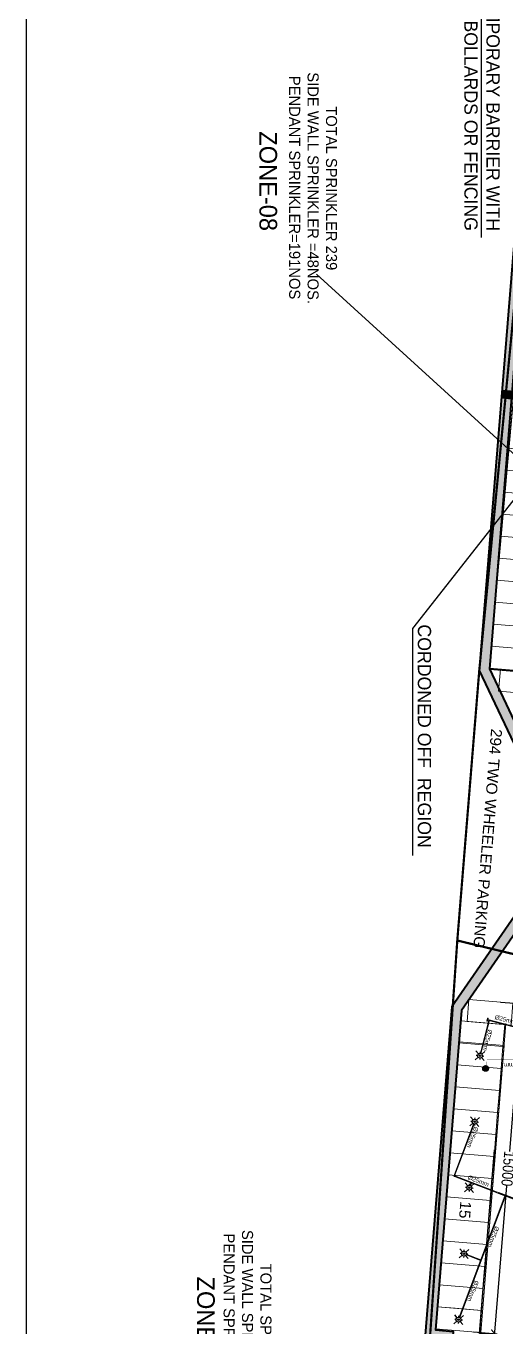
# Model space of a CAD drawing. Header units: inches. Extents: x 257070 to 799932, y -17980 to 269260.
# Drawn here: x 262050 to 283779, y 99499 to 158450 of the extents above; entities that cross this region are included whole.
import ezdxf

# ---------------------------------------------------------------- set-up
doc = ezdxf.new("R2010")
doc.units = ezdxf.units.IN
doc.header["$MEASUREMENT"] = 0
doc.header["$PDMODE"] = 99
doc.header["$PDSIZE"] = 100
doc.linetypes.add('Basement 1floor plan$0$CENTERX2', pattern=[4, 2.5, -0.5, 0.5, -0.5])
for name, color, linetype in [('0-AES-F-SPRINKLER', 10, 'Continuous'), ('0-aes-ff Nozzel', 30, 'Continuous'), ('0-aes-water curtan pipe', 200, 'Continuous'), ("0_AES_DUCT MARKING'", 53, 'Continuous'), ('2 wheeler barrier', 170, 'Continuous'), ('D 9$0$DSP_SLAB EXTENT HATCH', 8, 'Continuous'), ('DSP_COLUMN HATCH', 8, 'Continuous'), ('DSP_TEXT', 6, 'Continuous'), ('RETAIL', 40, 'Continuous')]:
    doc.layers.add(name, color=color, linetype=linetype)
for name, color, linetype, lineweight in [('0-AES-F-SPRINKLER PIPE', 10, 'Continuous', 15), ('0-aes-FF-Sprinkler Header', 5, 'Continuous', 0), ('05--TEXT-2', 2, 'Continuous', 20), ('07--DIM-2', 2, 'Continuous', 25), ('E--CONCRETE-4', 4, 'Continuous', 40), ('M--TILING-2', 252, 'Continuous', 18), ('Q--PARKING', 253, 'Continuous', 13)]:
    doc.layers.add(name, color=color, linetype=linetype, lineweight=lineweight)
doc.styles.get("Standard").update_dxf_attribs({"font": 'arial.ttf'})
doc.styles.add('TEXT style 175', font='GOTHIC.TTF')
doc.styles.add('TEXT style 75', font='ARIALN.TTF')
doc.dimstyles.new('175', dxfattribs={"dimtxt": 350, "dimasz": 263, "dimexe": 263, "dimexo": 0, "dimgap": 175, "dimtad": 0, "dimdec": 0, "dimrnd": 5, "dimzin": 0, "dimdsep": 46, "dimtxsty": 'TEXT style 175', "dimblk": 'OBLIQUE', "dimcen": 0.09, "dimdle": 263, "dimclrd": 256, "dimclre": 256, "dimclrt": 256, "dimadec": 0, "dimazin": 0, "dimtfac": 1, "dimtdec": 0, "dimtofl": 0, "dimtmove": 1, "dimatfit": 3, "dimldrblk": 'OPEN90', "dimfxl": 1, "dimtolj": 1, "dimtzin": 0, "dimarcsym": 0})
doc.dimstyles.new('75', dxfattribs={"dimscale": 1.5, "dimtxt": 200, "dimasz": 113, "dimexe": 113, "dimexo": 0, "dimgap": 25, "dimtad": 0, "dimdec": 0, "dimrnd": 5, "dimzin": 0, "dimdsep": 46, "dimtxsty": 'TEXT style 75', "dimblk": 'ARCHTICK', "dimcen": 0.09, "dimdle": 113, "dimclrd": 8, "dimclre": 8, "dimclrt": 256, "dimadec": 0, "dimazin": 0, "dimtfac": 1, "dimtdec": 0, "dimtofl": 0, "dimtmove": 1, "dimatfit": 3, "dimldrblk": 'OPEN90', "dimfxl": 0, "dimtolj": 1, "dimtzin": 0, "dimarcsym": 0})
doc.dimstyles.new('ISO-25', dxfattribs={"dimtxt": 2.5, "dimasz": 2.5, "dimexe": 1.25, "dimexo": 0.625, "dimtad": 1, "dimtxsty": 'Standard', "dimcen": 2.5, "dimadec": 0, "dimazin": 0, "dimtfac": 1, "dimtmove": 0, "dimatfit": 3, "dimfxl": 1, "dimarcsym": 0})

# ---------------------------------------------------------------- blocks, each defined once
blk = doc.blocks.new('_ArchTick')
at = {"color": 0, "linetype": 'ByBlock', "const_width": 0.15}
blk.add_lwpolyline([(-0.5, -0.5), (0.5, 0.5)], dxfattribs=at)
blk = doc.blocks.new('*D342')
at = {"layer": '07--DIM-2', "color": 251, "lineweight": -2, "ltscale": 1000, "transparency": 16777216}
for p, q in [((283530, 114223), (284601, 114136)), ((284498, 114257), (283944, 107444)), ((283264, 99082), (283818, 105896)), ((282314, 99273), (283385, 99185))]:
    blk.add_line(p, q, dxfattribs=at)
at = {"layer": 'DEFPOINTS', "color": 0, "ltscale": 1000, "transparency": 16777216}
for p in [(283530, 114223, 0), (282314, 99273, 0), (283273, 99195)]:
    blk.add_point(p, dxfattribs=at)
at = {"layer": '07--DIM-2', "color": 251, "lineweight": -2, "ltscale": 1000, "transparency": 16777216, "xscale": 350, "yscale": 350, "zscale": 350}
for p, rotation in [((284489, 114145), 85.35068938161946), ((283273, 99195), 265.3506893816195)]:
    blk.add_blockref('_ArchTick', p, dxfattribs=dict(at, rotation=rotation))
at = {"layer": '07--DIM-2', "ltscale": 1000, "transparency": 16777216, "insert": (283881, 106670), "char_height": 500, "attachment_point": 5, "rotation": 265, "style": 'TEXT style 75'}
blk.add_mtext('\\A1;15000', dxfattribs=at)
blk = doc.blocks.new('_Open90')
at = {"color": 0, "linetype": 'ByBlock', "lineweight": -2}
for p, q in [((0, 0), (-1, 0)), ((-0.5, 0.5), (0, 0)), ((0, 0), (-0.5, -0.5))]:
    blk.add_line(p, q, dxfattribs=at)
blk = doc.blocks.new('_Oblique')
at = {"color": 0, "linetype": 'ByBlock', "lineweight": -2}
blk.add_line((-0.5, -0.5), (0.5, 0.5), dxfattribs=at)
blk = doc.blocks.new('*U705')
at = {"layer": '0-AES-F-SPRINKLER PIPE', "color": 200, "lineweight": 30, "const_width": 2.67}
for points in [[(-1770300, 110197), (-1770300, 87489)], [(-1770220, 110197), (-1770220, 87489)]]:
    blk.add_lwpolyline(points, dxfattribs=at)
at = {"layer": '0-AES-F-SPRINKLER PIPE', "color": 252, "lineweight": 30, "const_width": 2.67}
blk.add_lwpolyline([(-1770260, 110197), (-1770260, 87489)], dxfattribs=at)
blk = doc.blocks.new('*U701')
at = {"layer": '0-aes-FF-Sprinkler Header', "color": 1, "const_width": 5}
for points in [[(12087231, -3664419), (12087541, -3664419)], [(12087231, -3664469), (12087541, -3664469)]]:
    blk.add_lwpolyline(points, dxfattribs=at)
at = {"layer": '0-aes-FF-Sprinkler Header', "color": 8, "const_width": 2}
blk.add_lwpolyline([(12087231, -3664444), (12087541, -3664444)], dxfattribs=at)
blk = doc.blocks.new('Nozzel')
at = {"transparency": 33554585}
h = blk.add_hatch(color=30, dxfattribs=at)
h.dxf.hatch_style = 1
edge = h.paths.add_edge_path()
edge.add_ellipse((-1664094, 224269), major_axis=(0.9, 87), ratio=1, start_angle=0, end_angle=360)
edge = h.paths.add_edge_path(flags=16)
edge.add_arc((-1664094, 224269), 40, 0, 360)
blk.add_circle((-1664094, 224269), 40)
at = {"layer": '0-AES-F-SPRINKLER', "color": 13}
blk.add_circle((-1664094, 224269), 131, dxfattribs=at)
for major_axis, start_param, end_param in [((1, 130), 1.575618, 7.858803), ((0.9, 87), 1.580914353715009, 7.864099660894595)]:
    blk.add_ellipse((-1664094, 224269), major_axis=major_axis, ratio=1, start_param=start_param, end_param=end_param, dxfattribs=at)
at = {"layer": '0-AES-F-SPRINKLER PIPE', "lineweight": 30, "rotation": 180}
blk.add_blockref('*U701', (10423137, -3440175), dxfattribs=at)
blk = doc.blocks.new('*U603')
at = {"layer": '0-AES-F-SPRINKLER'}
for p, q in [((171562, 56699), (171500, 56699)), ((171672, 56809), (171672, 56871)), ((171783, 56699), (171845, 56699)), ((171672, 56588), (171672, 56526))]:
    blk.add_line(p, q, dxfattribs=at)
for radius in [111, 37.8]:
    blk.add_circle((171672, 56699), radius, dxfattribs=at)
at = {"layer": '0-AES-F-SPRINKLER PIPE'}
for points, override in [([(171468, 56903), (171594, 56777)], {"dimasz": 70, "dimtad": 0, "dimfxl": 13, "dimarcsym": 1}), ([(171468, 56494), (171594, 56620)], {"dimasz": 70, "dimtad": 0, "dimfxl": 13, "dimarcsym": 1}), ([(171877, 56903), (171751, 56777)], {"dimasz": 70, "dimtad": 0, "dimfxl": 13, "dimarcsym": 1}), ([(171877, 56494), (171751, 56620)], {"dimasz": 70, "dimgap": 0.625, "dimtad": 0, "dimfxl": 13, "dimarcsym": 1})]:
    blk.add_leader(points, dimstyle='ISO-25', override=override, dxfattribs=at)

msp = doc.modelspace()

# ---------------------------------------------------------------- hatches: boundary and pattern name
at = {"layer": 'DSP_COLUMN HATCH', "ltscale": 3.5}
h = msp.add_hatch(color=8, dxfattribs=at)
h.paths.add_polyline_path([(365722.2, -53.8), (366489.1, 28236.6), (398382.7, 27372), (398078, 16131.2), (422688.6, 15464), (424374.5, 77657.1), (363312.5, 79312.4, -0.217857), (379658.1, 140443.8, 0.0248652), (381874.1, 143466.9, 0.0677243), (386435.5, 152972.3, 0.0584537), (387935.8, 160119.4, -0.0351298), (388382, 166730.6, -0.0975994), (389786, 170013.7, -0.0225225), (391669.6, 172621.5, 0.2538416), (393169.6, 181983.6, 0.1875484), (370106.1, 207237.2), (370663.7, 210916.7), (290410.6, 215642.7), (285983.7, 161207.5), (285186.3, 161272.3), (282579.6, 129219.4), (284719.3, 124703.3), (284181.7, 118092.8), (281340.4, 113981.8), (280116.2, 98928.1), (280913.6, 98863.3), (273089.7, 2658.2)])
h.paths.add_polyline_path([(281398.6, 99275.3), (280601.2, 99340.2), (281779.2, 113825.1), (284620.4, 117936.2), (285177.6, 124787), (283037.9, 129303.1), (285598.3, 160787.3), (286395.7, 160722.5), (290823.4, 215167.6), (370144.9, 210496.5), (369611.7, 206978.6, -0.189327), (392747.4, 181827.8, -0.2535576), (391315, 172898.6, 0.0224715), (389411.9, 170263.9, 0.0979176), (387938.4, 166808.2, 0.0351034), (387485.7, 160139.2, -0.0583058), (386008, 153113, -0.0677412), (381498.4, 143714.5, -0.0248531), (379309.9, 140729, 0.218943), (362922.8, 78922.8), (423963.9, 77268.1), (422299.6, 15874.7), (398488.7, 16520.2), (398793.4, 27761), (366100.1, 28647.3), (365334.5, 407.7), (273576.7, 3094.1)], flags=16)

# ---------------------------------------------------------------- linework, layer by layer
at = {"layer": '0-AES-F-SPRINKLER', "color": 7, "ltscale": 1000}
msp.add_line((275204.6, 147198.9, 0), (286179.8, 137177.7, 0), dxfattribs=at)
at = {"layer": '0-AES-F-SPRINKLER', "color": 7, "const_width": 100, "elevation": 0}
for points in [[(283146.9, 116631.3), (321656.3, 107312.1), (324246.5, 117779.9), (318315, 119247.6), (318376.2, 130439.1), (318120.5, 137387.4), (317307.1, 156244.5), (285543.1, 160244.2), (282570.4, 129241.7), (281575.8, 117011.5)], [(321656.3, 107312.1), (317715.9, 91029.5), (317671.9, 77137.1), (320194.8, 69380), (277183.8, 53136.7), (281575.8, 117011.5)]]:
    msp.add_lwpolyline(points, close=True, dxfattribs=at)
at = {"layer": '0-AES-F-SPRINKLER PIPE', "ltscale": 1000}
for p, q in [((282949.2, 113404.1, 0), (284920, 112889.4, 0)), ((282949.9, 113407.1, 0), (284920.7, 112892.3, 0)), ((282952.6, 113419.3, 0), (284923.9, 112904.4, 0)), ((282955.2, 113431.5, 0), (284927, 112916.5, 0)), ((282955.9, 113434.4, 0), (284927.8, 112919.4, 0))]:
    msp.add_line(p, q, dxfattribs=at)
at = {"layer": '0-AES-F-SPRINKLER PIPE', "ltscale": 1000, "elevation": 0}
for points in [[(282618.9, 111899.8), (283007.8, 113388.8)], [(282621.9, 111899.4), (283010.7, 113388.1)], [(282634.1, 111896.9), (283022.8, 113384.9)], [(282646.1, 111893.1), (283034.9, 113381.8)], [(282648.9, 111892), (283037.8, 113381)], [(282188, 106033.9), (282144.1, 105917.7)], [(282190.8, 106032.8), (282147, 105917)], [(282202.5, 106028.4), (282159, 105913.3)], [(282214.1, 106024), (282170.4, 105908.2)], [(282217, 106022.9), (282173.1, 105906.8)], [(283435.6, 105553.5), (285047.1, 104944.8)], [(283437.1, 105557.2), (285048.5, 104948.5)], [(283444.1, 105575.9), (285055.6, 104967.2)], [(283451.2, 105594.6), (285062.6, 104985.9)], [(283452.6, 105598.4), (285064, 104989.7)], [(283734.1, 105434.3), (281657.8, 99937.8)], [(283736.9, 105433.3), (281660.7, 99937)], [(283748.6, 105428.9), (281672.7, 99933.3)], [(283760.2, 105424.4), (281684.1, 99928.2)], [(283763.1, 105423.4), (281686.8, 99926.8)], [(281973.8, 102766.4), (282632.3, 102517.6)], [(281975.3, 102769), (282633.4, 102520.4)], [(281980.3, 102780.5), (282637.8, 102532.1)], [(281984.1, 102792.4), (282642.2, 102543.8)], [(281984.8, 102795.4), (282643.2, 102546.6)]]:
    msp.add_lwpolyline(points, dxfattribs=at)
for points in [[(282967.2, 113486), (282940.8, 113491.8), (282911.4, 113358.4), (282937.9, 113352.6)], [(282963.6, 113483.7), (282943.1, 113488.2), (282915.1, 113360.7), (282935.6, 113356.2)], [(283452.6, 105598.4), (283435.6, 105553.5), (283341, 105598.3), (283352, 105627.3)]]:
    msp.add_lwpolyline(points, close=True, dxfattribs=at)
for points in [[(282309.3, 108701.3), (281426.7, 106364.7, 0.4142136), (281450.2, 106312.5), (283341, 105598.3)], [(282312.1, 108700.3), (281429.5, 106363.7, 0.4142136), (281451.3, 106315.3), (283342.1, 105601.1)], [(282323.8, 108695.8), (281441.2, 106359.3, 0.4142136), (281455.7, 106327), (283346.5, 105612.8)], [(282335.5, 108691.4), (281452.9, 106354.8, 0.4142136), (281460.1, 106338.7), (283350.9, 105624.5)], [(282338.3, 108690.4), (281455.7, 106353.8, 0.4142136), (281461.2, 106341.5), (283352, 105627.3)]]:
    msp.add_lwpolyline(points, format="xyb", dxfattribs=at)
at = {"layer": '0-aes-water curtan pipe', "ltscale": 1000, "const_width": 5, "elevation": 0}
msp.add_lwpolyline([(282698.2, 111633.9), (282698.1, 111498.1)], dxfattribs=at)
at = {"layer": "0_AES_DUCT MARKING'", "color": 8, "ltscale": 1000, "elevation": 0}
msp.add_lwpolyline([(289177.2, 195060.8), (286381, 160677.3), (285583.6, 160742.1), (283028.7, 129325.4), (285168.3, 124809.3), (284611.2, 117958.5), (281769.9, 113847.4), (280592, 99362.5)], dxfattribs=at)
at = {"layer": '2 wheeler barrier', "color": 8, "ltscale": 1000}
msp.add_lwpolyline([(425530.2, 218353.6), (262050.4, 218353.6), (262050.4, -13888.3), (425530.2, -13888.3)], close=True, dxfattribs=at)
at = {"layer": '2 wheeler barrier', "color": 8, "lineweight": 35, "ltscale": 1000, "const_width": 50, "elevation": 0}
msp.add_lwpolyline([(286354.7, 144159.3), (285020.8, 129148.4), (283028.7, 129325.4), (284976, 151239.1)], dxfattribs=at)
at = {"layer": 'DSP_TEXT', "color": 8, "elevation": 0}
msp.add_lwpolyline([(283382.8, 99135.5), (282585.4, 99200.4), (283262.8, 107533.2), (283263.3, 107533.2)], dxfattribs=at)
msp.add_lwpolyline([(283382.8, 99135.5), (282585.4, 99200.4), (283262.8, 107533.2), (283263.3, 107533.2)], dxfattribs=at)
at = {"layer": 'E--CONCRETE-4', "color": 8, "ltscale": 100, "elevation": 0}
for points in [[(363303.3, 79334.7, -0.217857), (379648.8, 140466.1, 0.0248652), (381864.9, 143489.2, 0.0677243), (386426.2, 152994.6, 0.0584537), (387926.6, 160141.7, -0.0351298), (388372.8, 166752.9, -0.0975994), (389776.8, 170036, -0.0225225), (391660.3, 172643.9, 0.2538416), (393160.4, 182005.9, 0.1875484), (370096.8, 207259.5), (370654.5, 210939), (290401.4, 215665), (285974.4, 161229.8), (285177.1, 161294.6), (282570.4, 129241.7)], [(362913.5, 78945.2, -0.2189429), (379300.7, 140751.3, 0.0248531), (381489.2, 143736.8, 0.0677412), (385998.8, 153135.3, 0.0583058), (387476.5, 160161.5, -0.0351034), (387929.2, 166830.5, -0.0979176), (389402.7, 170286.2, -0.0224715), (391305.7, 172920.9, 0.2535576), (392738.2, 181850.1, 0.189327), (369602.5, 207000.9), (370135.7, 210518.8), (290814.2, 215189.9), (286386.5, 160744.8), (285589.1, 160809.6), (283028.7, 129325.4)]]:
    msp.add_lwpolyline(points, format="xyb", dxfattribs=at)
for points in [[(282570.4, 129241.7), (284710, 124725.6), (284172.5, 118115.1), (281331.2, 114004.1), (280107, 98950.4), (280904.3, 98885.6), (273080.5, 2680.5), (365712.9, -31.5)], [(283028.7, 129325.4), (285168.3, 124809.3), (284611.2, 117958.5), (281769.9, 113847.4), (280592, 99362.5), (281389.3, 99297.6), (273567.5, 3116.4), (365325.3, 430.1), (366090.8, 28669.6), (398784.2, 27783.3), (398479.5, 16542.5), (422290.4, 15897), (423954.6, 77290.4), (362913.6, 78945.1)]]:
    msp.add_lwpolyline(points, dxfattribs=at)
at = {"layer": 'M--TILING-2', "color": 8, "elevation": 0}
for points in [[(283042.7, 129295.9), (285069.6, 129131.1), (287582.3, 160027.8), (288379.7, 159962.9), (291057.8, 192901.4)], [(283028.7, 129325.4), (285168.3, 124809.3), (284611.2, 117958.5), (281769.9, 113847.4), (281450, 109910.9)], [(283028.7, 129325.4), (285168.3, 124809.3), (284611.2, 117958.5), (281769.9, 113847.4), (281450, 109910.9)], [(283778.3, 113249.5), (282639.5, 99246.1)], [(281653.9, 112418.9), (283697.3, 112252.8), (282639.5, 99246.1)]]:
    msp.add_lwpolyline(points, dxfattribs=at)
msp.add_lwpolyline([(285023.9, 129185), (287212.3, 156095.2), (285218.9, 156257.4), (283030.4, 129347.1)], close=True, dxfattribs=at)
msp.add_lwpolyline([(285023.9, 129185), (287212.3, 156095.2), (285218.9, 156257.4), (283030.4, 129347.1)], close=True, dxfattribs=at)
at = {"layer": 'M--TILING-2', "color": 8, "linetype": 'Basement 1floor plan$0$CENTERX2', "ltscale": 1000, "const_width": 400, "elevation": 0}
msp.add_lwpolyline([(350086.4, 91684.8, -0.0291146), (350643, 101934, -0.0244026), (352024.8, 110427.6, -0.0271881), (354530.2, 119680.6, -0.0133232), (357863.4, 128490.3), (338652.8, 131708.1), (319828.5, 134457.4), (311231.6, 135935), (308387, 136427.9), (300964.9, 140353.6), (283589, 141766.7)], format="xyb", dxfattribs=at)
at = {"layer": 'Q--PARKING', "color": 8, "elevation": 0}
for points in [[(283841, 139314.1), (283759.9, 138317.4), (285753.4, 138155.3), (285834.4, 139152), (283841, 139314.1)], [(283841, 139314.1), (283759.9, 138317.4), (285753.4, 138155.3), (285834.4, 139152), (283841, 139314.1)], [(283760, 138317.5), (283678.9, 137320.7), (285672.3, 137158.6), (285753.4, 138155.3), (283760, 138317.5)], [(283760, 138317.5), (283678.9, 137320.7), (285672.3, 137158.6), (285753.4, 138155.3), (283760, 138317.5)], [(283678.9, 137320.7), (283597.8, 136324), (285591.3, 136161.9), (285672.3, 137158.6), (283678.9, 137320.7)], [(283678.9, 137320.7), (283597.8, 136324), (285591.3, 136161.9), (285672.3, 137158.6), (283678.9, 137320.7)], [(283597.8, 136324), (283516.8, 135327.2), (285510.2, 135165.1), (285591.3, 136161.8), (283597.8, 136324)], [(283597.8, 136324), (283516.8, 135327.2), (285510.2, 135165.1), (285591.3, 136161.8), (283597.8, 136324)], [(283516.8, 135327.3), (283435.7, 134330.6), (285429.1, 134168.5), (285510.2, 135165.2), (283516.8, 135327.3)], [(283516.8, 135327.3), (283435.7, 134330.6), (285429.1, 134168.5), (285510.2, 135165.2), (283516.8, 135327.3)], [(283435.7, 134330.6), (283354.7, 133333.9), (285348.1, 133171.8), (285429.1, 134168.5), (283435.7, 134330.6)], [(283435.7, 134330.6), (283354.7, 133333.9), (285348.1, 133171.8), (285429.1, 134168.5), (283435.7, 134330.6)], [(283354.7, 133333.8), (283273.6, 132337.1), (285267, 132175), (285348.1, 133171.7), (283354.7, 133333.8)], [(283354.7, 133333.8), (283273.6, 132337.1), (285267, 132175), (285348.1, 133171.7), (283354.7, 133333.8)], [(283273.6, 132337.2), (283192.6, 131340.5), (285186, 131178.4), (285267, 132175.1), (283273.6, 132337.2)], [(283273.6, 132337.2), (283192.6, 131340.5), (285186, 131178.4), (285267, 132175.1), (283273.6, 132337.2)], [(283192.6, 131340.5), (283111.5, 130343.8), (285104.9, 130181.7), (285186, 131178.4), (283192.6, 131340.5)], [(283192.6, 131340.5), (283111.5, 130343.8), (285104.9, 130181.7), (285186, 131178.4), (283192.6, 131340.5)], [(283111.5, 130343.8), (283030.4, 129347.1), (285023.9, 129185), (285104.9, 130181.7), (283111.5, 130343.8)], [(283111.5, 130343.8), (283030.4, 129347.1), (285023.9, 129185), (285104.9, 130181.7), (283111.5, 130343.8)], [(283527.5, 129306.6), (283446.4, 128309.9), (285439.8, 128147.8), (285520.9, 129144.5), (283527.5, 129306.6)], [(282021.2, 113342.2), (282102.3, 114338.9), (284095.7, 114176.8), (284014.7, 113180.1), (282021.2, 113342.2)], [(281731, 113365.8), (281649.9, 112369.1), (283643.4, 112207), (283724.4, 113203.7), (281731, 113365.8)], [(281649.9, 112369.1), (281568.9, 111372.4), (283562.3, 111210.3), (283643.4, 112207), (281649.9, 112369.1)], [(281649.9, 112369.1), (281568.9, 111372.4), (283562.3, 111210.3), (283643.4, 112207), (281649.9, 112369.1)], [(281568.9, 111372.4), (281487.8, 110375.7), (283481.3, 110213.6), (283562.3, 111210.3), (281568.9, 111372.4)], [(281568.9, 111372.4), (281487.8, 110375.7), (283481.3, 110213.6), (283562.3, 111210.3), (281568.9, 111372.4)], [(281487.8, 110375.6), (281406.8, 109378.9), (283400.2, 109216.8), (283481.2, 110213.5), (281487.8, 110375.6)], [(281487.8, 110375.6), (281406.8, 109378.9), (283400.2, 109216.8), (283481.2, 110213.5), (281487.8, 110375.6)], [(281406.8, 109379), (281325.7, 108382.2), (283319.1, 108220.1), (283400.2, 109216.8), (281406.8, 109379)], [(281406.8, 109379), (281325.7, 108382.2), (283319.1, 108220.1), (283400.2, 109216.8), (281406.8, 109379)], [(281325.7, 108382.2), (281244.7, 107385.5), (283238.1, 107223.4), (283319.1, 108220.1), (281325.7, 108382.2)], [(281325.7, 108382.2), (281244.7, 107385.5), (283238.1, 107223.4), (283319.1, 108220.1), (281325.7, 108382.2)], [(281244.4, 107385.6), (281163.4, 106388.8), (283156.8, 106226.7), (283237.9, 107223.4), (281244.4, 107385.6)], [(281244.4, 107385.6), (281163.4, 106388.8), (283156.8, 106226.7), (283237.9, 107223.4), (281244.4, 107385.6)], [(281163.4, 106388.9), (281082.3, 105392.2), (283075.8, 105230.1), (283156.8, 106226.8), (281163.4, 106388.9)], [(281163.4, 106388.9), (281082.3, 105392.2), (283075.8, 105230.1), (283156.8, 106226.8), (281163.4, 106388.9)], [(281082.3, 105392.3), (281001.3, 104395.6), (282994.7, 104233.5), (283075.8, 105230.2), (281082.3, 105392.3)], [(281082.3, 105392.3), (281001.3, 104395.6), (282994.7, 104233.5), (283075.8, 105230.2), (281082.3, 105392.3)], [(281001.3, 104395.7), (280920.2, 103399), (282913.7, 103236.9), (282994.7, 104233.6), (281001.3, 104395.7)], [(281001.3, 104395.7), (280920.2, 103399), (282913.7, 103236.9), (282994.7, 104233.6), (281001.3, 104395.7)], [(280920.2, 103399), (280839.2, 102402.3), (282832.6, 102240.2), (282913.7, 103236.9), (280920.2, 103399)], [(280920.2, 103399), (280839.2, 102402.3), (282832.6, 102240.2), (282913.7, 103236.9), (280920.2, 103399)], [(280839.2, 102402.4), (280758.1, 101405.6), (282751.5, 101243.5), (282832.6, 102240.2), (280839.2, 102402.4)], [(280839.2, 102402.4), (280758.1, 101405.6), (282751.5, 101243.5), (282832.6, 102240.2), (280839.2, 102402.4)], [(280758.1, 101405.7), (280677.1, 100409), (282670.5, 100246.9), (282751.6, 101243.6), (280758.1, 101405.7)], [(280758.1, 101405.7), (280677.1, 100409), (282670.5, 100246.9), (282751.6, 101243.6), (280758.1, 101405.7)], [(280677.1, 100409), (280596, 99412.3), (282589.4, 99250.2), (282670.5, 100246.9), (281474.4, 100344.2)], [(280677.1, 100409), (280596, 99412.3), (282589.4, 99250.2), (282670.5, 100246.9), (281474.4, 100344.2)]]:
    msp.add_lwpolyline(points, close=True, dxfattribs=at)

# ---------------------------------------------------------------- block references
at = {"layer": '0-AES-F-SPRINKLER', "color": 7, "rotation": 265.3653505018547}
for p in [(239964.4, 287482.1, 0), (239721.3, 284492, 0), (239478.1, 281502, 0), (239234.9, 278512, 0), (238991.8, 275522, 0)]:
    msp.add_blockref('*U603', p, dxfattribs=at)
at = {"layer": '0-aes-ff Nozzel', "extrusion": (6.46732e-09, -1.13282e-10, 1), "rotation": 269.9233957728879}
msp.add_blockref('Nozzel', (56365.5, -1552576.8, 0), dxfattribs=at)
at = {"layer": '0-aes-water curtan pipe', "color": 51, "xscale": -1, "rotation": 269.9233957733418}
msp.add_blockref('*U705', (197575.7, 1881941.4, 0), dxfattribs=at)

# ---------------------------------------------------------------- texts
at = {"layer": '0-AES-F-SPRINKLER', "color": 7, "ltscale": 1000, "char_height": 500, "attachment_point": 1, "rotation": 270, "style": 'TEXT style 175'}
for s, insert in [('\\pi1544.9881;TOTAL SPRINKLER 239\\P\\pi7.08872;SIDE WALL SPRINKLER =48NOS.\\P\\pi167.18389;PENDANT SPRINKLER=191NOS', (276130.4, 156359.4, 0)), ('\\pi1534.2811;TOTAL SPRINKLER 290\\P\\pi7.08872;SIDE WALL SPRINKLER =64NOS.\\P\\pi167.18389;PENDANT SPRINKLER=226NOS', (273162.1, 103903.2, 0))]:
    msp.add_mtext_dynamic_manual_height_columns(s, width=9994.123, gutter_width=20, heights=[0], dxfattribs=dict(at, insert=insert))
at = {"layer": '0-AES-F-SPRINKLER', "color": 6, "ltscale": 1000, "char_height": 800, "attachment_point": 1, "rotation": 270, "style": 'TEXT style 175'}
for s, insert in [('\\pi-991.04181;ZONE-08', (273417.2, 152689)), ('\\pi-995.12067;ZONE-07', (270595.2, 100789))]:
    msp.add_mtext_dynamic_manual_height_columns(s, width=2477.468, gutter_width=20, heights=[0], dxfattribs=dict(at, insert=insert))
at = {"layer": '0-AES-F-SPRINKLER PIPE', "color": 7, "linetype": 'Continuous', "lineweight": -3, "ltscale": 0.9, "char_height": 200, "width": 685.774, "attachment_point": 2}
for insert, rotation in [((283783, 113520, 0), 345.362747), ((283043.2, 112467.5, 0), 255.362747), ((282360.9, 108058.7, 0), 249.306434), ((282570.5, 106211.3, 0), 339.306434), ((283303.2, 103549.4, 0), 249.306434), ((282378.5, 101092.9, 0), 249.306434)]:
    msp.add_mtext('%%C25mm', dxfattribs=dict(at, insert=insert, rotation=rotation))
at = {"layer": '0-aes-water curtan pipe', "extrusion": (-9.40022e-12, -7.03085e-09, 1), "insert": (284181.3, 111265, 0), "char_height": 200, "width": 685.774, "attachment_point": 2, "text_direction": (-0.999999, 0.001337, 0)}
msp.add_mtext('%%C25mm', dxfattribs=at)
at = {"layer": '05--TEXT-2', "color": 8, "char_height": 600, "width": 13158.861, "rotation": 270, "style": 'TEXT style 175'}
for s, insert, attachment_point in [('TEMPORARY BARRIER WITH PLASTIC BOLLARDS OR FENCING', (283495.4, 149162.8, 0), 3), ('CORDONED OFF  REGION', (280388.9, 131332.8, 0), 1)]:
    msp.add_mtext(s, dxfattribs=dict(at, insert=insert, attachment_point=attachment_point))
at = {"layer": 'RETAIL', "color": 8}
for s, p in [('294 TWO WHEELER PARKING', (283109.7, 126622.3, 0)), ('15', (281716.9, 105210.1, 0))]:
    msp.add_text(s, height=500, rotation=265.350689, dxfattribs=at).set_placement(p)

# ---------------------------------------------------------------- dimensions: what is measured, and where the dimension line sits
at = {"layer": '07--DIM-2', "color": 8, "ltscale": 1000}
dim = msp.add_aligned_dim(p1=(283530, 114222.8, 0), p2=(282314.2, 99272.6, 0), distance=961.8, dimstyle='75', override={"dimscale": 1, "dimtxt": 500, "dimasz": 350, "dimclrd": 251, "dimclre": 251}, dxfattribs=at)
dim.commit()
dim.dimension.update_dxf_attribs({"geometry": '*D342', "text_midpoint": (283880.8, 106669.7), "text_rotation": 265})

# ---------------------------------------------------------------- leaders
at = {"layer": 'D 9$0$DSP_SLAB EXTENT HATCH', "color": 8, "ltscale": 1000}
for points in [[(291608.2, 168662.8), (282657.7, 162103.7), (282657.7, 148866.8)], [(287587.5, 141404.5, 0), (279551.3, 131149.9, 0), (279551.3, 120856.7, 0)]]:
    msp.add_leader(points, dimstyle='175', override={"dimasz": 500}, dxfattribs=at)

doc.saveas('drawing.dxf')
